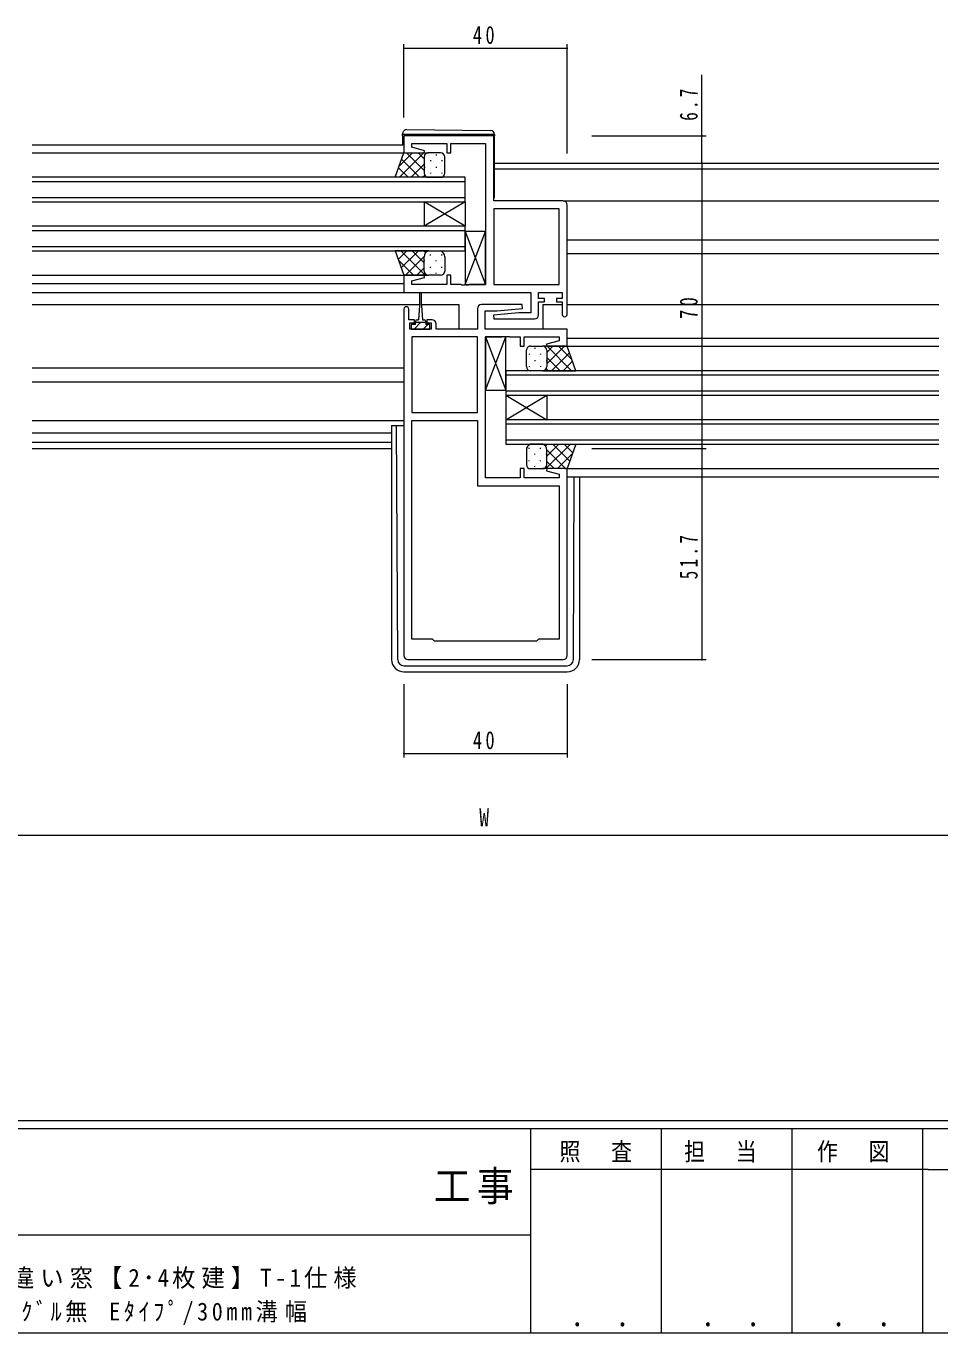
# Model space of a CAD drawing. Units: millimetres, scale not verified. Extents: x -567 to 567, y -403 to 403.
# Drawn here: x 49.8 to 273.5, y -403 to -82.7 of the extents above; entities that cross this region are included whole.
import ezdxf
from ezdxf.enums import TextEntityAlignment as Align

# ---------------------------------------------------------------- set-up
doc = ezdxf.new("R2010")
doc.units = ezdxf.units.MM
doc.header["$LTSCALE"] = 2
for name, color, linetype, lineweight in [('0-1_YKK_ZWAK', 7, 'Continuous', 18), ('0-3_YKK_11', 7, 'Continuous', 18), ('0-4_YKK_12', 2, 'Continuous', 18), ('0-6_YKK_13', 4, 'Continuous', 18), ('0-7_YKK_D', 6, 'Continuous', 18)]:
    doc.layers.add(name, color=color, linetype=linetype, lineweight=lineweight)
doc.layers.add('0-2_USER1', color=7, linetype='Continuous')
doc.styles.add('ＭＳ ゴシック', font='')
doc.styles.get('ＭＳ ゴシック').set_extended_font_data('MS Gothic')

msp = doc.modelspace()

# ---------------------------------------------------------------- linework, layer by layer
at = {"layer": '0-1_YKK_ZWAK'}
for p, q in [((537.274, -350.982), (-562.726, -350.982)), ((483.274, -352.982), (-562.726, -352.982)), ((173.274, -352.982), (173.274, -402.982)), ((205.274, -352.982), (205.274, -402.982)), ((237.274, -352.982), (237.274, -402.982)), ((269.274, -352.982), (269.274, -402.982)), ((270.68, -362.981), (173.274, -362.981)), ((270.68, -362.981), (299.274, -362.981)), ((-10.726, -378.981), (173.274, -378.981)), ((-562.726, -402.982), (483.274, -402.982))]:
    msp.add_line(p, q, dxfattribs=at)
at = {"layer": '0-3_YKK_11'}
for p, q in [((142.274, -109.585), (142.274, -113.785)), ((164.274, -109.585), (142.274, -109.585)), ((153.774, -111.515), (162.274, -111.515)), ((162.274, -111.515), (162.274, -146.055)), ((164.274, -125.585), (164.274, -109.585)), ((142.274, -113.785), (147.235, -113.785)), ((181.274, -125.585), (164.274, -125.585)), ((164.274, -127.515), (164.274, -146.055)), ((164.274, -127.515), (164.274, -146.055)), ((180.344, -127.515), (164.274, -127.515)), ((180.344, -146.055), (180.344, -127.515)), ((182.274, -153.385), (182.274, -126.585)), ((142.274, -143.785), (142.274, -147.985)), ((147.235, -143.785), (142.274, -143.785)), ((156.316, -146.055), (153.774, -146.055)), ((164.274, -146.055), (180.344, -146.055)), ((142.274, -147.985), (173.344, -147.985)), ((175.274, -147.985), (181.074, -147.985)), ((142.274, -152.085), (142.274, -236.985)), ((143.474, -154.685), (143.474, -152.085)), ((160.274, -151.985), (160.274, -156.985)), ((171.252, -150.985), (161.274, -150.985)), ((170.467, -152.985), (164.254, -153.528)), ((164.254, -153.528), (164.296, -154.485)), ((165.081, -152.485), (171.294, -151.941)), ((171.294, -151.941), (171.252, -150.985)), ((144.874, -154.685), (143.474, -154.685)), ((143.774, -156.985), (143.774, -155.485)), ((143.774, -155.485), (144.874, -155.485)), ((144.874, -155.485), (144.874, -154.685)), ((150.174, -156.985), (150.174, -155.685)), ((164.296, -154.485), (174.274, -154.485)), ((148.974, -156.985), (143.774, -156.985)), ((144.204, -158.915), (144.204, -177.455)), ((160.274, -158.915), (144.204, -158.915)), ((160.274, -156.985), (150.174, -156.985)), ((160.274, -177.455), (160.274, -158.915)), ((160.274, -177.455), (160.274, -158.915)), ((182.274, -156.985), (162.204, -156.985)), ((162.274, -158.915), (166.316, -158.915)), ((162.274, -193.455), (162.274, -158.915)), ((171.774, -158.915), (180.344, -158.915)), ((182.274, -161.185), (182.274, -156.985)), ((144.204, -177.455), (160.274, -177.455)), ((144.204, -179.385), (160.274, -179.385)), ((144.204, -232.985), (144.204, -179.385)), ((144.204, -232.985), (144.204, -179.385)), ((160.274, -179.385), (160.274, -195.385)), ((182.274, -236.985), (182.274, -191.185)), ((180.344, -193.455), (171.774, -193.455)), ((160.274, -195.385), (180.344, -195.385)), ((180.344, -195.385), (180.344, -232.985)), ((174.774, -233.485), (149.774, -233.485)), ((175.274, -232.985), (174.774, -233.485)), ((180.344, -232.985), (175.274, -232.985)), ((143.274, -237.985), (181.274, -237.985))]:
    msp.add_line(p, q, dxfattribs=at)
for points in [[(147.235, -113.785), (147.303, -113.263), (144.204, -112.432), (144.204, -111.515), (152.774, -111.515), (152.774, -113.785), (153.774, -113.785), (153.774, -111.515)], [(153.774, -146.055), (153.774, -143.785), (152.774, -143.785), (152.774, -146.055), (144.204, -146.055), (144.204, -145.138), (147.303, -144.307), (147.235, -143.785)], [(162.274, -146.055), (158.232, -146.055), (158.049, -146.175), (157.499, -146.175), (157.316, -146.055), (157.232, -146.055), (157.049, -146.175), (156.499, -146.175), (156.316, -146.055)], [(173.344, -147.985), (173.344, -152.985), (170.467, -152.985)], [(175.274, -153.485), (175.274, -150.285), (176.674, -150.285), (176.674, -149.485), (175.274, -149.485), (175.274, -147.985)], [(181.074, -147.985), (181.074, -149.485), (179.674, -149.485), (179.674, -150.285), (181.074, -150.285), (181.074, -153.385)], [(162.204, -156.985), (162.204, -152.485), (165.081, -152.485)], [(149.174, -154.685), (147.874, -154.685), (147.874, -155.485), (148.974, -155.485), (148.974, -156.985)], [(166.316, -158.915), (166.499, -158.795), (167.049, -158.795), (167.232, -158.915), (167.316, -158.915), (167.499, -158.795), (168.049, -158.795), (168.232, -158.915), (170.774, -158.915), (170.774, -161.185), (171.774, -161.185), (171.774, -158.915)], [(180.344, -158.915), (180.344, -159.832), (177.245, -160.663), (177.314, -161.185), (182.274, -161.185)], [(171.774, -193.455), (171.774, -191.185), (170.774, -191.185), (170.774, -193.455), (162.274, -193.455)], [(182.274, -191.185), (177.314, -191.185), (177.245, -191.707), (180.344, -192.538), (180.344, -193.455)], [(149.774, -233.485), (149.274, -232.985), (144.204, -232.985)]]:
    msp.add_lwpolyline(points, dxfattribs=at)
for centre, radius, start, end in [((181.274, -126.585), 1, 0.00001, 89.99999), ((142.874, -152.085), 0.6, 359.99999, 180.00001), ((161.274, -151.985), 1, 90.00001, 179.99999), ((174.274, -153.485), 1, 270.00001, 359.99999), ((181.674, -153.385), 0.6, 179.99999, 0.00001), ((149.174, -155.685), 1, 0.00001, 89.99999), ((143.274, -236.985), 1, 180.00001, 269.99999), ((181.274, -236.985), 1, 270.00001, 359.99999)]:
    msp.add_arc(centre, radius, start, end, dxfattribs=at)
at = {"layer": '0-4_YKK_12'}
for p, q in [((51.274, -111.785), (142.274, -111.785)), ((51.274, -113.785), (142.274, -113.785)), ((164.474, -116.285), (273.274, -116.285)), ((164.474, -117.685), (273.274, -117.685)), ((157.274, -119.785), (51.274, -119.785)), ((51.274, -120.785), (157.274, -120.785)), ((157.274, -125.785), (157.274, -119.785)), ((157.274, -124.785), (51.274, -124.785)), ((51.274, -125.785), (157.274, -125.785)), ((147.274, -125.785), (147.274, -131.785)), ((157.274, -125.785), (147.274, -131.785)), ((157.274, -131.785), (147.274, -125.785)), ((157.274, -125.785), (157.274, -131.785)), ((181.274, -125.585), (273.274, -125.585)), ((157.274, -131.785), (51.274, -131.785)), ((51.274, -132.785), (157.274, -132.785)), ((157.274, -137.785), (157.274, -131.785)), ((157.274, -136.785), (51.274, -136.785)), ((182.274, -135.085), (273.274, -135.085)), ((51.274, -137.785), (157.274, -137.785)), ((182.274, -138.485), (273.274, -138.485)), ((51.274, -143.784), (142.774, -143.785)), ((51.274, -145.784), (142.274, -145.784)), ((51.274, -147.985), (142.774, -147.985)), ((51.274, -150.985), (146.124, -150.985)), ((146.624, -150.985), (155.774, -150.985)), ((155.774, -150.985), (155.774, -156.878)), ((176.274, -150.985), (176.274, -156.985)), ((176.274, -150.985), (181.074, -150.985)), ((182.274, -150.985), (273.274, -150.985)), ((182.274, -159.185), (273.274, -159.185)), ((182.029, -161.185), (273.274, -161.185)), ((51.274, -166.485), (142.274, -166.485)), ((167.274, -167.185), (167.274, -173.185)), ((273.274, -167.185), (167.274, -167.185)), ((167.274, -168.185), (273.274, -168.185)), ((51.274, -169.885), (142.274, -169.885)), ((273.274, -172.185), (167.274, -172.185)), ((167.274, -173.185), (167.274, -179.185)), ((167.274, -173.185), (273.274, -173.185)), ((167.274, -173.185), (177.274, -179.185)), ((167.274, -179.185), (177.274, -173.185)), ((177.274, -173.185), (177.274, -179.185)), ((167.274, -179.185), (167.274, -185.185)), ((273.274, -179.185), (167.274, -179.185)), ((51.274, -182.385), (139.275, -182.385)), ((167.274, -180.185), (273.274, -180.185)), ((51.274, -184.655), (139.275, -184.655)), ((273.274, -184.185), (167.274, -184.185)), ((167.274, -185.185), (273.274, -185.185)), ((51.274, -186.285), (139.275, -186.285)), ((181.774, -191.185), (273.274, -191.185)), ((182.274, -193.185), (273.274, -193.185))]:
    msp.add_line(p, q, dxfattribs=at)
at = {"layer": '0-6_YKK_13'}
for p, q in [((142.983, -108.097), (163.483, -108.276)), ((141.974, -109.285), (141.974, -109.097)), ((142.478, -109.285), (141.974, -109.285)), ((141.974, -109.585), (141.974, -109.285)), ((141.974, -109.585), (141.974, -111.785)), ((163.978, -109.285), (142.478, -109.285)), ((164.474, -109.285), (164.474, -109.585)), ((164.474, -124.585), (164.474, -109.585)), ((140.131, -119.785), (142.274, -113.785)), ((141.108, -117.049), (144.373, -113.785)), ((141.201, -119.785), (147.201, -113.785)), ((142.274, -113.785), (148.274, -113.785)), ((147.274, -118.106), (142.953, -113.785)), ((147.274, -115.278), (145.781, -113.785)), ((147.274, -114.785), (147.274, -118.785)), ((151.274, -113.785), (148.274, -113.785)), ((150.194, -114.205), (150.194, -114.405)), ((152.274, -118.785), (152.274, -114.785)), ((143.296, -119.785), (140.964, -117.453)), ((146.124, -119.785), (141.708, -115.369)), ((144.029, -119.785), (147.274, -116.54)), ((147.364, -117.235), (147.364, -117.435)), ((148.779, -115.62), (148.779, -115.82)), ((150.194, -117.235), (150.194, -117.435)), ((151.609, -115.62), (151.609, -115.82)), ((148.274, -119.785), (140.131, -119.785)), ((140.468, -119.785), (140.22, -119.537)), ((146.858, -119.785), (147.39, -119.253)), ((148.274, -119.785), (151.274, -119.785)), ((148.779, -118.65), (148.779, -118.85)), ((151.609, -118.65), (151.609, -118.85)), ((162.274, -133.055), (157.274, -133.055)), ((157.274, -133.055), (162.274, -146.055)), ((162.274, -146.055), (162.274, -133.055)), ((148.274, -137.785), (140.131, -137.785)), ((140.131, -137.785), (142.274, -143.785)), ((140.142, -137.815), (140.172, -137.785)), ((140.886, -139.899), (143, -137.785)), ((144.669, -143.785), (140.944, -140.06)), ((147.497, -143.785), (141.497, -137.785)), ((141.63, -141.983), (145.828, -137.785)), ((142.657, -143.785), (147.274, -139.168)), ((147.274, -140.734), (144.325, -137.785)), ((147.62, -138.251), (147.154, -137.785)), ((147.274, -142.785), (147.274, -139.285)), ((147.364, -140.335), (147.364, -140.135)), ((148.274, -137.785), (151.274, -137.785)), ((148.779, -138.92), (148.779, -138.72)), ((150.194, -140.335), (150.194, -140.135)), ((151.609, -138.92), (151.609, -138.72)), ((152.274, -139.285), (152.274, -142.785)), ((142.274, -143.785), (148.274, -143.785)), ((145.485, -143.785), (147.274, -141.996)), ((147.364, -143.2), (147.364, -143.165)), ((151.274, -143.785), (148.274, -143.785)), ((148.779, -141.95), (148.779, -141.75)), ((150.194, -143.365), (150.194, -143.165)), ((151.609, -141.95), (151.609, -141.75)), ((157.274, -146.055), (162.274, -146.055)), ((146.124, -148.235), (146.124, -151.185)), ((146.624, -151.185), (146.624, -148.235)), ((146.124, -151.185), (145.874, -154.685)), ((146.624, -151.185), (146.874, -154.685)), ((146.374, -155.394), (144.783, -156.985)), ((145.124, -155.885), (145.124, -155.085)), ((147.624, -155.385), (145.124, -155.385)), ((145.524, -154.685), (145.874, -154.685)), ((146.383, -155.385), (146.374, -155.394)), ((146.874, -154.685), (147.224, -154.685)), ((148.128, -155.885), (147.028, -156.985)), ((147.624, -155.085), (147.624, -155.885)), ((162.274, -158.915), (162.274, -171.915)), ((167.274, -158.915), (162.274, -158.915)), ((162.274, -171.915), (167.274, -158.915)), ((162.274, -158.915), (167.274, -171.915)), ((167.274, -171.915), (167.274, -158.915)), ((172.274, -166.185), (172.274, -162.185)), ((172.939, -163.02), (172.939, -163.22)), ((173.274, -161.185), (176.274, -161.185)), ((174.354, -161.605), (174.354, -161.805)), ((175.769, -163.02), (175.769, -163.22)), ((182.274, -161.185), (176.274, -161.185)), ((177.274, -165.506), (181.595, -161.185)), ((177.274, -162.678), (178.767, -161.185)), ((177.274, -162.185), (177.274, -166.185)), ((183.347, -167.185), (177.347, -161.185)), ((178.424, -167.185), (182.84, -162.769)), ((183.44, -164.449), (180.175, -161.185)), ((184.417, -167.185), (182.274, -161.185)), ((172.939, -166.05), (172.939, -166.25)), ((174.354, -164.635), (174.354, -164.835)), ((175.769, -166.05), (175.769, -166.25)), ((177.184, -164.635), (177.184, -164.835)), ((180.519, -167.185), (177.274, -163.94)), ((181.252, -167.185), (183.584, -164.853)), ((176.274, -167.185), (173.274, -167.185)), ((176.274, -167.185), (184.417, -167.185)), ((177.69, -167.185), (177.158, -166.653)), ((184.081, -167.185), (184.328, -166.937)), ((162.274, -171.915), (167.274, -171.915)), ((51.274, -179.385), (142.274, -179.385)), ((139.274, -180.591), (142.274, -180.591)), ((139.274, -180.591), (139.274, -237.982)), ((140.767, -237.99), (140.489, -180.633)), ((176.274, -185.185), (173.274, -185.185)), ((176.274, -185.185), (184.417, -185.185)), ((176.928, -185.651), (177.394, -185.185)), ((177.051, -191.185), (183.051, -185.185)), ((177.274, -188.134), (180.223, -185.185)), ((182.918, -189.383), (178.72, -185.185)), ((183.662, -187.299), (181.548, -185.185)), ((184.417, -185.185), (182.274, -191.185)), ((184.406, -185.215), (184.376, -185.185)), ((172.274, -186.685), (172.274, -190.185)), ((172.939, -186.32), (172.939, -186.12)), ((174.354, -187.735), (174.354, -187.535)), ((175.769, -186.32), (175.769, -186.12)), ((177.184, -187.735), (177.184, -187.535)), ((181.891, -191.185), (177.274, -186.568)), ((177.274, -190.185), (177.274, -186.685)), ((179.88, -191.185), (183.604, -187.46)), ((172.939, -189.35), (172.939, -189.15)), ((173.274, -191.185), (176.274, -191.185)), ((174.354, -190.765), (174.354, -190.565)), ((175.769, -189.35), (175.769, -189.15)), ((182.274, -191.185), (176.274, -191.185)), ((177.184, -190.6), (177.184, -190.565)), ((179.063, -191.185), (177.274, -189.396)), ((183.781, -237.99), (183.998, -193.185)), ((185.274, -193.185), (185.274, -237.982)), ((142.267, -239.482), (182.281, -239.482)), ((142.274, -240.982), (182.274, -240.982))]:
    msp.add_line(p, q, dxfattribs=at)
for points in [[(164.474, -109.276), (164.474, -109.285), (163.978, -109.285)], [(157.274, -133.055), (157.274, -146.055), (162.274, -133.055)], [(145.124, -155.885), (144.074, -155.885), (144.074, -156.985), (148.674, -156.985), (148.674, -155.885), (147.624, -155.885)]]:
    msp.add_lwpolyline(points, dxfattribs=at)
for centre, radius, start, end in [((142.974, -109.097), 1, 89.5, 180), ((163.474, -109.276), 1, 0, 89.5), ((148.274, -114.785), 1, 90.0001, 180.0001), ((151.274, -114.785), 1, 0.0001, 90.0001), ((148.274, -118.785), 1, 180.0001, 270.0001), ((151.274, -118.785), 1, 270.0001, 0.0001), ((163.974, -124.585), 0.5, 306.86983, 0), ((148.806, -139.223), 1.534, 110.30864, 182.31157), ((150.742, -139.223), 1.534, 357.6883, 69.69119), ((148.274, -142.785), 1, 179.9999, 269.9999), ((151.274, -142.785), 1, 269.9999, 359.9999), ((146.374, -148.235), 0.25, 0, 180), ((145.524, -155.085), 0.4, 90, 180), ((147.224, -155.085), 0.4, 0, 90), ((173.274, -162.185), 1, 89.9999, 179.9999), ((176.274, -162.185), 1, 359.9999, 89.9999), ((173.274, -166.185), 1, 179.9999, 269.9999), ((176.274, -166.185), 1, 269.9999, 359.9999), ((173.806, -186.623), 1.534, 110.30881, 182.3117), ((175.742, -186.623), 1.534, 357.68843, 69.69136), ((173.274, -190.185), 1, 180.0001, 270.0001), ((176.274, -190.185), 1, 270.0001, 0.0001), ((142.274, -237.982), 3, 180, 270), ((142.267, -237.982), 1.5, 180.27724, 270), ((182.274, -237.982), 3, 270, 0), ((182.281, -237.982), 1.5, 270, 359.72276)]:
    msp.add_arc(centre, radius, start, end, dxfattribs=at)
at = {"layer": '0-7_YKK_D'}
for p, q in [((142.274, -105.091), (142.274, -87.149)), ((142.274, -88.149), (182.274, -88.149)), ((182.274, -113.966), (182.274, -87.149)), ((215.274, -109.585), (215.274, -94.685)), ((188.274, -109.585), (216.274, -109.585)), ((215.274, -116.285), (215.274, -109.585)), ((188.274, -116.285), (216.274, -116.285)), ((215.274, -116.285), (215.274, -186.285)), ((188.274, -186.285), (216.274, -186.285)), ((188.274, -186.285), (216.274, -186.285)), ((215.274, -186.285), (215.274, -237.985)), ((188.274, -237.985), (216.274, -237.985)), ((142.274, -243.982), (142.274, -261.982)), ((182.274, -243.982), (182.274, -261.982)), ((142.274, -260.982), (182.274, -260.982)), ((-80.726, -280.982), (405.274, -280.982))]:
    msp.add_line(p, q, dxfattribs=at)
for centre, start, end in [((142.274, -88.149), 0, 180), ((142.274, -88.149), 180, 0), ((182.274, -88.149), 0, 180), ((182.274, -88.149), 180, 0), ((215.274, -109.585), 90, 270), ((215.274, -109.585), 270, 90), ((215.274, -116.285), 90, 270), ((215.274, -116.285), 90, 270), ((215.274, -116.285), 270, 90), ((215.274, -116.285), 270, 90), ((215.274, -186.285), 90, 270), ((215.274, -186.285), 90, 270), ((215.274, -186.285), 270, 90), ((215.274, -186.285), 270, 90), ((215.274, -237.985), 90, 270), ((215.274, -237.985), 270, 90), ((142.274, -260.982), 0, 180), ((142.274, -260.982), 180, 0), ((182.274, -260.982), 0, 180), ((182.274, -260.982), 180, 0)]:
    msp.add_arc(centre, 0.106, start, end, dxfattribs=at)

# ---------------------------------------------------------------- texts
at = {"layer": '0-1_YKK_ZWAK', "attachment_point": 7, "style": 'ＭＳ ゴシック'}
for s, insert, char_height in [('\\T1.24;\\W0.85;照\\~\\~査', (180.401, -361.24), 4.399), ('\\T1.24;\\W0.85;担\\~\\~当', (210.923, -361.24), 4.399), ('\\T1.24;\\W0.85;作\\~\\~図', (243.445, -361.214), 4.399), ('\\T1.17;\\W0.9;工事', (149.605, -371.491), 7.331), ('\\T1.24;\\W0.85;\\~．\\~．', (179.638, -401.477), 5.132), ('\\T1.24;\\W0.85;\\~．\\~．', (211.638, -401.477), 5.132), ('\\T1.24;\\W0.85;\\~．\\~．', (243.638, -401.477), 5.132)]:
    msp.add_mtext(s, dxfattribs=dict(at, insert=insert, char_height=char_height))
at = {"layer": '0-2_USER1', "char_height": 4.399, "attachment_point": 7, "style": 'ＭＳ ゴシック'}
for s, insert in [('\\T1.26;\\W0.95;EXIMA31\\~引違い窓【2･4枚建】T-1仕様', (10.213, -392.195)), ('\\T1.33;\\W0.9;RC枠\\~ｱﾝｸﾞﾙ無\\~Eﾀｲﾌﾟ/30mm溝幅', (23.47, -401.018))]:
    msp.add_mtext(s, dxfattribs=dict(at, insert=insert))
at = {"layer": '0-7_YKK_D', "color": 7, "style": 'ＭＳ ゴシック', "width": 0.8}
msp.add_text('W', height=4.399, dxfattribs=at).set_placement((160.739, -280.182), align=Align.BOTTOM_LEFT)
at = {"layer": '0-7_YKK_D', "color": 7, "char_height": 4.399, "attachment_point": 7, "style": 'ＭＳ ゴシック'}
for insert in [(159.18, -87.149), (159.18, -259.982)]:
    msp.add_mtext('\\T1.37;\\W0.75;40', dxfattribs=dict(at, insert=insert))
at = {"layer": '0-7_YKK_D', "color": 7, "char_height": 4.399, "attachment_point": 7, "rotation": 90, "style": 'ＭＳ ゴシック'}
for s, insert in [('\\T1.38;\\W0.7;6.7', (214.274, -105.927)), ('\\T1.37;\\W0.75;70', (214.274, -154.477)), ('\\T1.39;\\W0.7;51.7', (214.274, -218.299))]:
    msp.add_mtext(s, dxfattribs=dict(at, insert=insert))

doc.saveas('drawing.dxf')
